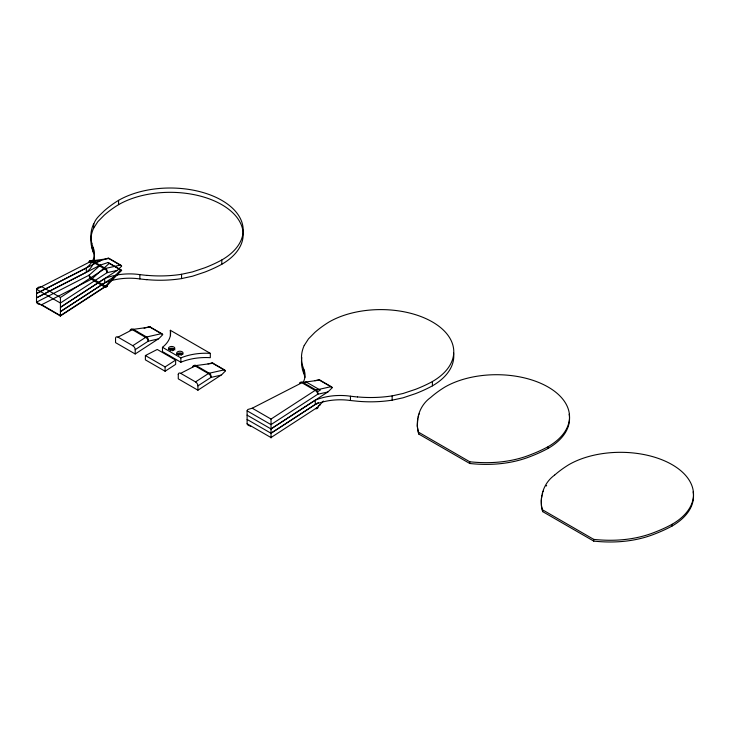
<?xml version="1.0" encoding="UTF-8"?>
<svg xmlns="http://www.w3.org/2000/svg" width="730" height="730" viewBox="0 0 730 730"><rect width="100%" height="100%" fill="white"/><g stroke="black" fill="none" stroke-linecap="round" stroke-linejoin="round"><path stroke-width="1.09" d="M250.764 426.22L248.246 425.38L247.114 423.993L247.096 410.762L247.817 409.493L252.233 408.207L301.901 382.739A4.143 2.391 -60 0 1 302.868 382.374L319.84 380.084L331.183 386.635A3.312 1.916 60 0 1 332.26 387.548L318.764 379.764L314.849 380.704M120.587 265.045L109.245 258.493A3.312 1.916 60 0 0 108.168 258.174L121.654 265.966A3.312 1.916 60 0 0 120.587 265.045L105.512 268.43A4.143 2.391 -60 0 0 104.554 268.804L60.435 297.475L60.417 316.519M120.587 269.954L109.245 263.402A3.312 1.916 60 0 1 108.168 262.49L121.654 270.273A3.312 1.916 60 0 1 120.587 269.954L105.512 286.169A4.143 2.391 -60 0 1 104.554 286.908L60.435 315.588L60.426 316.418M331.183 386.635L316.108 390.021A4.143 2.391 -60 0 0 315.15 390.386L271.031 419.066L271.022 437.982M541.277 499.94L541.395 505.927L542.709 511.639L593.736 541.103C614.377 543.293 635.775 541.651 655.148 533.812A131.218 75.756 0 0 0 672.129 526.002A73 42.148 0 0 0 693.108 491.828M541.341 499.192L541.998 495.469M417.861 418.6L417.241 426.074L418.737 434.031L469.764 463.495C490.414 465.685 511.803 464.043 531.175 456.195A131.218 75.756 0 0 0 548.157 448.384A73 42.148 0 0 0 569.144 414.22M418.217 417.122L418.664 415.644M542.399 493.991L542.636 493.252M121.563 266.24L117.539 270.191L60.398 307.339L104.691 278.586A42.249 24.391 0 0 1 139.859 274.617L146.858 275.42M121.591 270.492L117.539 274.498L60.398 311.655L104.691 282.902A42.249 24.391 0 0 1 139.859 278.933L146.858 279.727M162.635 334.796L158.976 338.492L135.196 353.977L115.541 342.625L115.541 338.318A3.294 1.907 60 0 1 117.941 337.169L132.376 329.704A4.143 2.391 -60 0 1 133.344 329.339L150.316 327.049L161.659 333.601A3.312 1.916 60 0 1 162.735 334.513L149.239 326.73L144.093 328.135M225.387 370.977L221.747 374.691L197.921 390.194L178.275 378.843L178.275 374.536M332.159 387.831L328.135 391.782L270.994 428.93L247.096 415.133M419.193 414.175L419.485 413.445M543.157 491.783L543.458 491.053M91.944 247.926A82.718 47.76 0 0 1 93.632 228.161L97.884 221.601L104.299 215.094A131.099 75.692 0 0 1 118.561 204.665A73 42.148 0 0 1 221.801 204.674A73 42.148 0 0 1 221.811 264.269A131.218 75.756 0 0 1 204.82 272.089L192.474 276.214L181.551 278.577L181.551 274.27L192.474 271.907L204.829 267.782A131.218 75.756 0 0 0 221.811 259.971A73 42.148 0 0 0 221.801 200.358A73 42.148 0 0 0 118.57 200.349L118.57 204.665M304.255 345.436L308.48 338.875L314.895 332.369A131.099 75.692 0 0 1 329.157 321.939A73 42.148 0 0 1 432.397 321.948A73 42.148 0 0 1 432.406 381.544L432.397 385.869A131.218 75.756 0 0 1 415.416 393.671L403.07 397.804L392.147 400.168A82.599 47.687 0 0 1 357.481 401.226L350.455 400.514A42.249 24.391 0 0 0 315.287 404.484L270.994 433.237L247.096 419.44M546.149 486.061L546.633 485.368M117.302 274.662L107.1 285.603L60.398 315.962L36.5 302.165L36.582 288.761L38.352 287.237L41.637 286.625L60.435 297.475M323.399 401.062L317.696 407.194L270.994 437.553L247.096 423.756M109.245 263.402L92.263 278.522A4.143 2.391 -60 0 1 91.305 279.262L41.637 304.729L38.398 304.164L36.619 302.722L36.5 302.165L89.087 275.201L100.494 265.045L108.122 262.49M554.617 475.084C543.02 483.406 538.813 498.353 542.709 511.639M221.071 375.138L210.906 377.437L197.921 385.878L197.921 390.194M117.941 337.114L132.796 345.691L145.626 337.351A4.143 2.391 -60 0 1 146.584 336.986L161.659 333.601M158.31 338.948L148.172 341.22L135.196 349.661L135.196 353.977M224.393 369.818L209.318 373.203A4.143 2.391 -60 0 0 208.36 373.568L195.53 381.909L180.666 373.331L195.111 365.922A4.143 2.391 -60 0 1 196.069 365.557L213.05 363.266L224.393 369.818A3.312 1.916 60 0 1 225.46 370.73L211.974 362.947A3.312 1.916 60 0 1 213.05 363.266M270.994 433.237L318.362 402.449M165.089 371.232L165.089 366.925L175.638 360.082L157.251 349.46L145.389 355.546L145.389 359.863L165.089 371.232L175.638 364.389L175.638 360.082M270.994 428.93L315.287 400.177A42.249 24.391 0 0 1 350.455 396.207L357.454 397.001M304.182 383.031L306.098 381.927L320.287 390.121L317.422 391.773M318.371 405.889L320.287 404.785M91.797 243.628L93.175 247.662A42.249 24.391 0 0 1 86.304 267.974L36.5 293.542L100.886 260.537L108.122 258.183M93.175 247.662L93.175 251.978A42.249 24.391 0 0 1 86.304 272.281L36.5 297.858L100.494 265.045M208.013 363.905L211.928 362.947M117.238 270.392L107.1 272.664L60.398 303.032L36.5 289.235L91.305 261.157A4.143 2.391 -60 0 1 92.263 260.783L109.245 258.493M327.834 391.983L317.696 394.255L270.994 424.614L247.096 410.817M357.481 396.91A82.599 47.687 0 0 0 392.165 395.879L403.07 393.488L415.425 389.373A131.218 75.756 0 0 0 432.406 381.562M105.503 268.476A3.294 2.637 84.8 0 1 107.137 272.682A3.285 2.026 56.4 0 0 104.554 268.859L91.305 261.157A3.285 1.761 63.3 0 0 89.042 262.234L100.494 260.729M149.221 326.73L149.239 326.73A3.312 1.916 60 0 1 150.316 327.049M418.737 432.306L469.764 461.771C490.414 463.961 511.803 462.318 531.175 454.471A131.218 75.756 0 0 0 548.157 446.66A73 42.148 0 0 0 548.148 387.055A73 42.148 0 0 0 444.917 387.046A131.099 75.692 0 0 0 430.663 397.476C419.038 405.78 414.841 420.754 418.737 434.031M542.709 509.914L593.736 539.379C614.377 541.569 635.775 539.926 655.148 532.088A131.218 75.756 0 0 0 672.129 524.277A73 42.148 0 0 0 672.12 464.663A73 42.148 0 0 0 568.889 464.654A131.099 75.692 0 0 0 554.627 475.093M92.263 260.783L105.512 268.43M302.868 382.374L316.108 390.021M170.364 330.298L210.313 353.366L210.313 357.682A42.249 24.391 0 0 0 180.867 362.235L162.471 351.614L162.471 347.307A42.249 24.391 0 0 0 170.364 330.298L170.364 334.614A42.249 24.391 0 0 1 170.528 335.709M133.344 329.339L146.584 336.986M195.111 365.922L208.36 373.568M162.471 347.307L180.867 357.919A42.249 24.391 0 0 1 210.313 353.366M252.233 408.207L271.031 419.066M145.389 355.546L165.089 366.925M41.637 304.729L60.435 315.588M304.885 377.446A42.249 24.391 0 0 0 303.771 373.568L303.771 369.252L302.393 365.219M303.771 373.568L302.393 369.526M93.175 251.978L91.797 247.935M672.12 524.268L672.12 525.992M593.736 539.379L593.736 541.103M548.148 446.66L548.148 448.384M469.764 461.771L469.764 463.495M392.147 395.852L392.147 400.168M350.455 396.207L350.455 400.514M315.287 400.177L315.287 404.484M221.801 259.962L221.801 264.278M180.867 357.919L180.867 362.235M139.859 274.617L139.859 278.933M104.691 278.586L104.691 282.902M93.659 228.161C92.61 220.688 99.645 215.532 104.299 210.787A131.099 75.692 0 0 1 118.561 200.349M86.304 267.974L86.304 272.281M91.944 243.61A82.718 47.76 0 0 1 93.632 223.845M181.569 274.288A82.599 47.687 0 0 1 146.885 275.329M181.569 278.604A82.599 47.687 0 0 1 146.885 279.636M89.06 262.243A3.294 2.4 89.8 0 1 92.254 260.82M89.042 275.173A3.285 1.761 63.3 0 0 91.305 279.198L104.554 286.908A3.285 2.026 56.4 0 0 107.155 285.631A3.294 1.049 39 0 1 105.503 286.142L92.263 278.522A3.294 0.812 45 0 1 89.06 275.183M316.747 408.006A3.294 1.049 39 0 0 317.732 407.212A3.285 2.026 56.4 0 1 315.606 408.645M316.099 390.057A3.294 2.637 84.8 0 1 317.732 394.273A3.285 2.026 56.4 0 0 315.15 390.45L301.901 382.739A3.285 1.761 63.3 0 0 299.692 383.378M299.884 383.332A3.294 2.4 89.8 0 1 302.85 382.41M318.764 379.764A3.312 1.916 60 0 1 319.84 380.084M453.558 352.791A73 42.148 0 0 1 432.406 385.86M302.539 365.201A82.718 47.76 0 0 1 304.227 345.436M303.771 369.252A42.249 24.391 0 0 1 303.16 382.356M302.539 369.517A82.718 47.76 0 0 1 301.837 357.572M168.767 349.296A3.166 1.825 0 0 1 172.316 348.237A3.166 1.825 0 0 1 174.835 350.026M170.09 350.026A1.588 0.912 0 0 1 172.408 349.214A1.588 0.912 0 0 1 172.572 350.783M170.774 350.783A1.588 0.912 0 0 1 170.455 350.61M176.788 354.397A3.166 1.825 0 0 1 179.726 352.937A3.166 1.825 0 0 1 182.901 354.214M178.43 355.136A1.588 0.912 0 0 1 179.881 353.849A1.588 0.912 0 0 1 181.341 355.136M148.226 341.248A3.285 2.026 56.4 0 0 145.626 337.415L132.376 329.704A3.285 1.761 63.3 0 0 130.168 330.352M146.575 337.023A3.294 2.637 84.8 0 1 148.208 341.238M130.36 330.307A3.294 2.4 89.8 0 1 133.325 329.376M137.13 331.402A1.588 0.912 0 0 1 137.404 331.821M132.805 345.755A3.294 1.907 60 0 1 135.251 349.688M178.22 374.499A3.294 1.907 60 0 1 180.666 373.386M208.36 373.632A3.285 2.026 56.4 0 1 210.961 377.465M192.866 366.779A3.285 1.761 63.3 0 1 195.111 365.986M210.943 377.456A3.294 2.637 84.8 0 0 209.3 373.24L196.069 365.557A3.294 2.4 89.8 0 0 192.966 366.761M195.53 381.973A3.294 1.907 60 0 1 197.976 385.905M170.09 349.889A3.166 1.825 0 0 0 174.835 348.301A3.166 1.825 0 0 0 170.09 346.713A3.166 1.825 0 0 0 170.09 349.889M178.303 354.625A3.166 1.825 0 0 0 183.057 353.046A3.166 1.825 0 0 0 178.303 351.459A3.166 1.825 0 0 0 178.303 354.625"/></g></svg>
